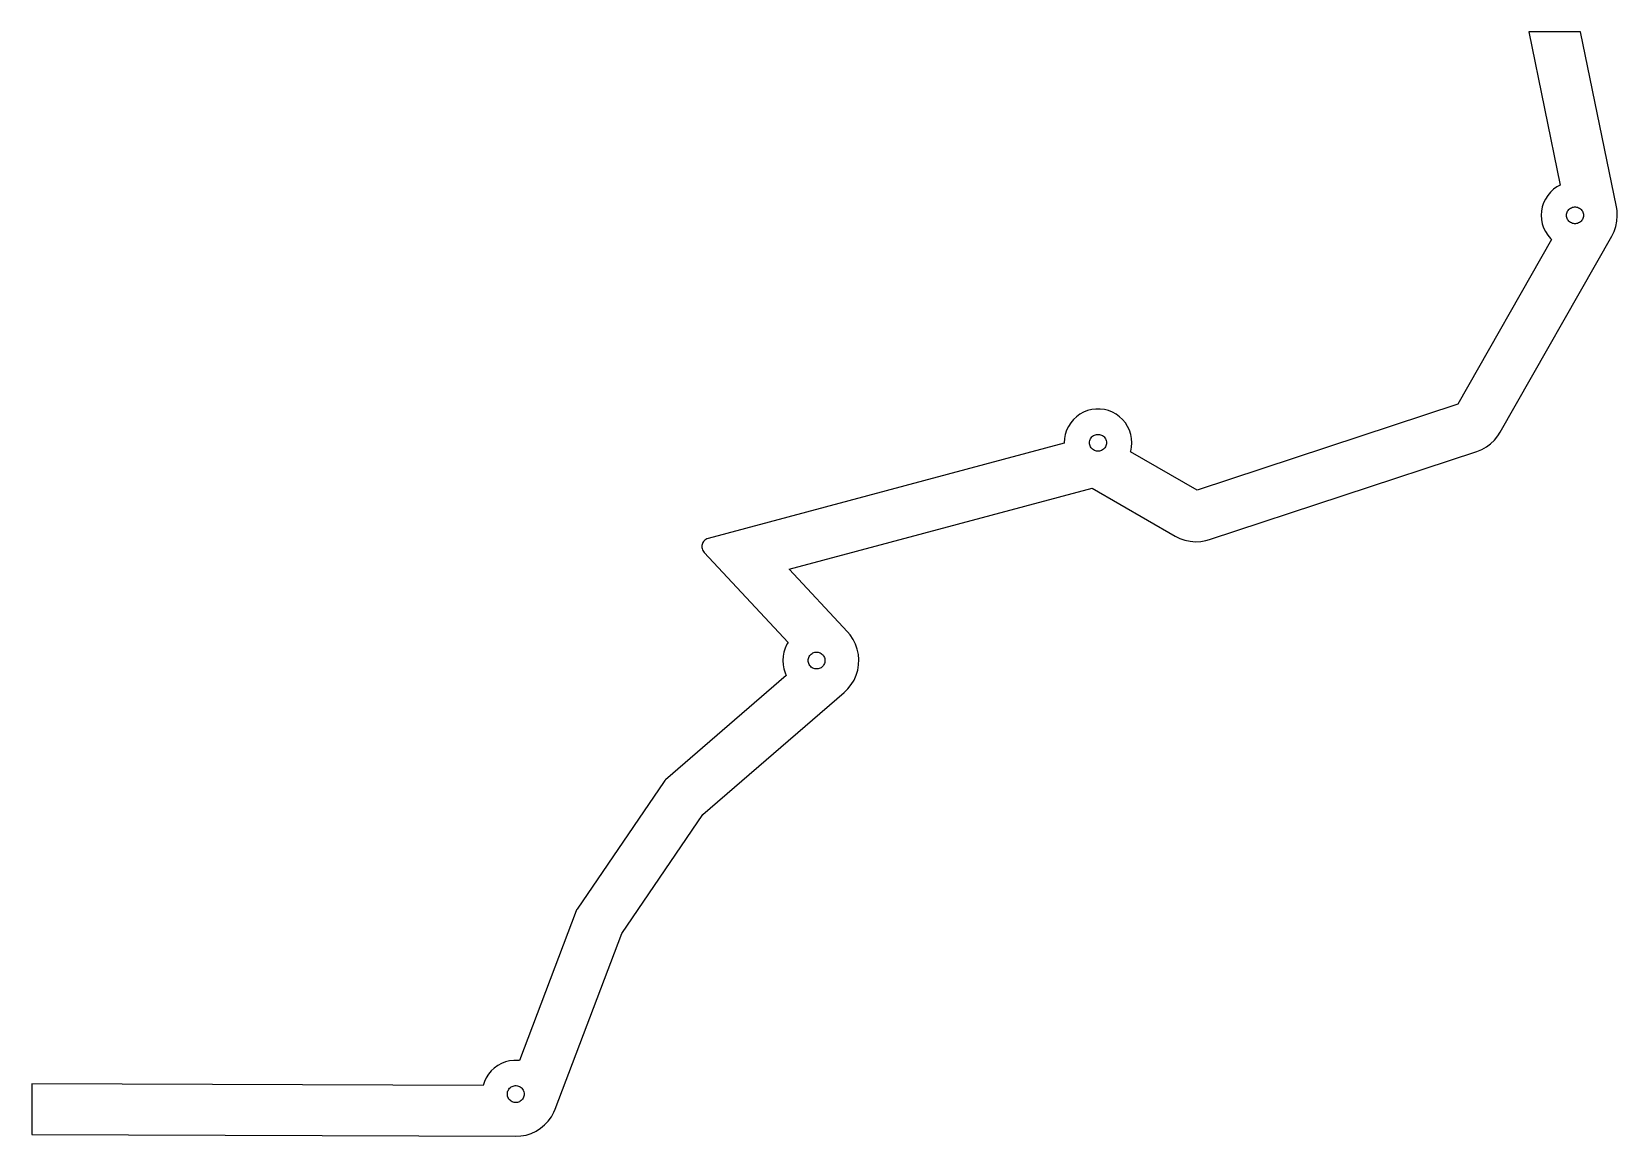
# Model space of a CAD drawing. Header units: metres. Extents: x 0 to 188, y -51 to 80.
import ezdxf

# ---------------------------------------------------------------- set-up
doc = ezdxf.new("R2010")
doc.units = ezdxf.units.M

msp = doc.modelspace()

# ---------------------------------------------------------------- linework, layer by layer
for p, q in [((183.302, 80), (177.178, 80)), ((177.178, 80), (180.89, 61.8478)), ((187.544, 59.2587), (183.302, 80)), ((179.14, 60.184), (178.926, 59.7295)), ((179.409, 60.6081), (179.14, 60.184)), ((179.729, 60.9952), (179.409, 60.6081)), ((180.095, 61.339), (179.729, 60.9952)), ((180.502, 61.6343), (180.095, 61.339)), ((180.89, 61.8478), (180.502, 61.6343)), ((178.677, 58.7583), (178.645, 58.257)), ((178.645, 58.257), (178.677, 57.7557)), ((178.771, 59.2517), (178.677, 58.7583)), ((178.926, 59.7295), (178.771, 59.2517)), ((181.645, 58.257), (181.653, 58.3823)), ((181.653, 58.1317), (181.645, 58.257)), ((181.653, 58.3823), (181.676, 58.5057)), ((181.676, 58.5057), (181.715, 58.6251)), ((181.715, 58.6251), (181.769, 58.7387)), ((181.769, 58.7387), (181.836, 58.8448)), ((181.836, 58.8448), (181.916, 58.9415)), ((181.916, 58.9415), (182.008, 59.0275)), ((182.008, 59.0275), (182.109, 59.1013)), ((182.109, 59.1013), (182.219, 59.1618)), ((182.219, 59.1618), (182.336, 59.208)), ((182.336, 59.208), (182.458, 59.2393)), ((182.458, 59.2393), (182.582, 59.255)), ((182.582, 59.255), (182.708, 59.255)), ((182.708, 59.255), (182.832, 59.2393)), ((182.832, 59.2393), (182.954, 59.208)), ((182.954, 59.208), (183.071, 59.1618)), ((183.071, 59.1618), (183.181, 59.1013)), ((183.181, 59.1013), (183.282, 59.0275)), ((183.282, 59.0275), (183.374, 58.9415)), ((183.374, 58.9415), (183.454, 58.8448)), ((183.454, 58.8448), (183.521, 58.7387)), ((183.521, 58.7387), (183.575, 58.6251)), ((183.575, 58.6251), (183.614, 58.5057)), ((183.614, 58.5057), (183.637, 58.3823)), ((183.637, 58.3823), (183.645, 58.257)), ((183.645, 58.257), (183.637, 58.1317)), ((187.614, 58.8126), (187.544, 59.2587)), ((187.596, 57.5594), (187.644, 58.1854)), ((187.644, 58.1854), (187.614, 58.8126)), ((178.677, 57.7557), (178.771, 57.2622)), ((178.771, 57.2622), (178.926, 56.7845)), ((178.926, 56.7845), (179.14, 56.33)), ((179.14, 56.33), (179.409, 55.9059)), ((181.676, 58.0083), (181.653, 58.1317)), ((181.715, 57.8889), (181.676, 58.0083)), ((181.769, 57.7752), (181.715, 57.8889)), ((181.836, 57.6692), (181.769, 57.7752)), ((181.916, 57.5724), (181.836, 57.6692)), ((182.008, 57.4865), (181.916, 57.5724)), ((182.109, 57.4127), (182.008, 57.4865)), ((182.219, 57.3522), (182.109, 57.4127)), ((182.336, 57.3059), (182.219, 57.3522)), ((182.458, 57.2747), (182.336, 57.3059)), ((182.582, 57.259), (182.458, 57.2747)), ((182.708, 57.259), (182.582, 57.259)), ((182.832, 57.2747), (182.708, 57.259)), ((182.954, 57.3059), (182.832, 57.2747)), ((183.071, 57.3522), (182.954, 57.3059)), ((183.181, 57.4127), (183.071, 57.3522)), ((183.282, 57.4865), (183.181, 57.4127)), ((183.374, 57.5724), (183.282, 57.4865)), ((183.454, 57.6692), (183.374, 57.5724)), ((183.521, 57.7752), (183.454, 57.6692)), ((183.575, 57.8889), (183.521, 57.7752)), ((183.614, 58.0083), (183.575, 57.8889)), ((183.637, 58.1317), (183.614, 58.0083)), ((186.992, 55.7858), (187.267, 56.35)), ((187.267, 56.35), (187.47, 56.9444)), ((187.47, 56.9444), (187.596, 57.5594)), ((179.865, 55.391), (168.773, 35.8809)), ((173.799, 32.5808), (186.992, 55.7858)), ((179.409, 55.9059), (179.729, 55.5188)), ((179.729, 55.5188), (179.865, 55.391)), ((168.773, 35.8809), (137.939, 25.701)), ((123.276, 34.0662), (122.956, 33.6791)), ((123.642, 34.41), (123.276, 34.0662)), ((124.049, 34.7053), (123.642, 34.41)), ((124.489, 34.9473), (124.049, 34.7053)), ((124.956, 35.1322), (124.489, 34.9473)), ((125.442, 35.2571), (124.956, 35.1322)), ((125.941, 35.3201), (125.442, 35.2571)), ((126.443, 35.3201), (125.941, 35.3201)), ((126.941, 35.2571), (126.443, 35.3201)), ((127.428, 35.1322), (126.941, 35.2571)), ((127.895, 34.9473), (127.428, 35.1322)), ((128.335, 34.7053), (127.895, 34.9473)), ((128.742, 34.41), (128.335, 34.7053)), ((129.108, 34.0662), (128.742, 34.41)), ((129.428, 33.6791), (129.108, 34.0662)), ((122.318, 32.3227), (122.224, 31.8293)), ((122.473, 32.8005), (122.318, 32.3227)), ((122.687, 33.255), (122.473, 32.8005)), ((122.956, 33.6791), (122.687, 33.255)), ((125.316, 31.8097), (125.383, 31.9158)), ((125.383, 31.9158), (125.463, 32.0125)), ((125.463, 32.0125), (125.555, 32.0985)), ((125.555, 32.0985), (125.656, 32.1723)), ((125.656, 32.1723), (125.766, 32.2328)), ((125.766, 32.2328), (125.883, 32.279)), ((125.883, 32.279), (126.005, 32.3103)), ((126.005, 32.3103), (126.129, 32.326)), ((126.129, 32.326), (126.255, 32.326)), ((126.255, 32.326), (126.379, 32.3103)), ((126.379, 32.3103), (126.501, 32.279)), ((126.501, 32.279), (126.618, 32.2328)), ((126.618, 32.2328), (126.728, 32.1723)), ((126.728, 32.1723), (126.829, 32.0985)), ((126.829, 32.0985), (126.921, 32.0125)), ((126.921, 32.0125), (127.001, 31.9158)), ((127.001, 31.9158), (127.068, 31.8097)), ((129.697, 33.255), (129.428, 33.6791)), ((129.911, 32.8005), (129.697, 33.255)), ((130.066, 32.3227), (129.911, 32.8005)), ((130.16, 31.8293), (130.066, 32.3227)), ((173.113, 31.6465), (173.511, 32.1322)), ((173.511, 32.1322), (173.799, 32.5808)), ((122.194, 31.2921), (80.0512, 19.9999)), ((122.224, 31.8293), (122.192, 31.328)), ((122.192, 31.328), (122.194, 31.2921)), ((125.192, 31.328), (125.2, 31.4533)), ((125.2, 31.2027), (125.192, 31.328)), ((125.2, 31.4533), (125.223, 31.5767)), ((125.223, 31.0793), (125.2, 31.2027)), ((125.223, 31.5767), (125.262, 31.6961)), ((125.262, 30.9599), (125.223, 31.0793)), ((125.262, 31.6961), (125.316, 31.8097)), ((125.316, 30.8462), (125.262, 30.9599)), ((125.383, 30.7402), (125.316, 30.8462)), ((125.463, 30.6434), (125.383, 30.7402)), ((125.555, 30.5575), (125.463, 30.6434)), ((125.656, 30.4837), (125.555, 30.5575)), ((125.766, 30.4232), (125.656, 30.4837)), ((125.883, 30.3769), (125.766, 30.4232)), ((126.005, 30.3457), (125.883, 30.3769)), ((126.129, 30.33), (126.005, 30.3457)), ((126.255, 30.33), (126.129, 30.33)), ((126.379, 30.3457), (126.255, 30.33)), ((126.501, 30.3769), (126.379, 30.3457)), ((126.618, 30.4232), (126.501, 30.3769)), ((126.728, 30.4837), (126.618, 30.4232)), ((126.829, 30.5575), (126.728, 30.4837)), ((126.921, 30.6434), (126.829, 30.5575)), ((127.001, 30.7402), (126.921, 30.6434)), ((127.068, 30.8462), (127.001, 30.7402)), ((127.068, 31.8097), (127.122, 31.6961)), ((127.122, 30.9599), (127.068, 30.8462)), ((127.122, 31.6961), (127.161, 31.5767)), ((127.161, 31.0793), (127.122, 30.9599)), ((127.161, 31.5767), (127.184, 31.4533)), ((127.184, 31.2027), (127.161, 31.0793)), ((127.184, 31.4533), (127.192, 31.328)), ((127.192, 31.328), (127.184, 31.2027)), ((130.042, 30.2598), (130.066, 30.3332)), ((137.939, 25.701), (130.042, 30.2598)), ((130.066, 30.3332), (130.16, 30.8267)), ((130.192, 31.328), (130.16, 31.8293)), ((130.16, 30.8267), (130.192, 31.328)), ((139.395, 19.8631), (171.02, 30.3041)), ((171.02, 30.3041), (171.602, 30.538)), ((171.602, 30.538), (172.151, 30.843)), ((172.151, 30.843), (172.657, 31.2145)), ((172.657, 31.2145), (173.113, 31.6465)), ((89.6382, 16.3571), (125.486, 25.9624)), ((125.486, 25.9624), (135.327, 20.2808)), ((79.3184, 19.1632), (79.31, 19.0379)), ((79.31, 19.0379), (79.3174, 18.9125)), ((79.3174, 18.9125), (79.3405, 18.7891)), ((79.3424, 19.2865), (79.3184, 19.1632)), ((79.3405, 18.7891), (79.3788, 18.6695)), ((79.3817, 19.4057), (79.3424, 19.2865)), ((79.4356, 19.5192), (79.3817, 19.4057)), ((79.5033, 19.6249), (79.4356, 19.5192)), ((79.5837, 19.7214), (79.5033, 19.6249)), ((79.6756, 19.807), (79.5837, 19.7214)), ((79.7775, 19.8804), (79.6756, 19.807)), ((79.8878, 19.9405), (79.7775, 19.8804)), ((80.0512, 19.9999), (79.8878, 19.9405)), ((135.327, 20.2808), (135.89, 20.0016)), ((135.89, 20.0016), (136.483, 19.7951)), ((136.483, 19.7951), (137.097, 19.6646)), ((137.097, 19.6646), (137.722, 19.6121)), ((137.722, 19.6121), (138.35, 19.6384)), ((138.35, 19.6384), (138.969, 19.7431)), ((138.969, 19.7431), (139.395, 19.8631)), ((79.3788, 18.6695), (79.4318, 18.5557)), ((79.4318, 18.5557), (79.4987, 18.4494)), ((79.4987, 18.4494), (79.5784, 18.3523)), ((79.5784, 18.3523), (89.5147, 7.68794)), ((96.5392, 8.95045), (89.6382, 16.3571)), ((89.5147, 7.68794), (89.3758, 7.46899)), ((96.8615, 8.56778), (96.5392, 8.95045)), ((97.2094, 8.04503), (96.8615, 8.56778)), ((97.489, 7.4828), (97.2094, 8.04503)), ((88.9126, 6.04332), (88.881, 5.54199)), ((89.0067, 6.53674), (88.9126, 6.04332)), ((89.1619, 7.01448), (89.0067, 6.53674)), ((89.3758, 7.46899), (89.1619, 7.01448)), ((91.881, 5.54199), (91.8889, 5.66731)), ((91.8889, 5.66731), (91.9124, 5.79068)), ((91.9124, 5.79068), (91.9512, 5.91011)), ((91.9512, 5.91011), (92.0047, 6.02374)), ((92.0047, 6.02374), (92.072, 6.12978)), ((92.072, 6.12978), (92.152, 6.22653)), ((92.152, 6.22653), (92.2436, 6.3125)), ((92.2436, 6.3125), (92.3452, 6.38631)), ((92.3452, 6.38631), (92.4552, 6.44681)), ((92.4552, 6.44681), (92.572, 6.49304)), ((92.572, 6.49304), (92.6936, 6.52428)), ((92.6936, 6.52428), (92.8182, 6.54001)), ((92.8182, 6.54001), (92.9438, 6.54001)), ((92.9438, 6.54001), (93.0684, 6.52428)), ((93.0684, 6.52428), (93.19, 6.49304)), ((93.19, 6.49304), (93.3068, 6.44681)), ((93.3068, 6.44681), (93.4168, 6.38631)), ((93.4168, 6.38631), (93.5184, 6.3125)), ((93.5184, 6.3125), (93.61, 6.22653)), ((93.61, 6.22653), (93.69, 6.12978)), ((93.69, 6.12978), (93.7573, 6.02374)), ((93.7573, 6.02374), (93.8108, 5.91011)), ((93.8108, 5.91011), (93.8496, 5.79068)), ((93.8496, 5.79068), (93.8731, 5.66731)), ((93.8731, 5.66731), (93.881, 5.54199)), ((97.6959, 6.88997), (97.489, 7.4828)), ((97.8268, 6.27588), (97.6959, 6.88997)), ((97.8798, 5.65021), (97.8268, 6.27588)), ((97.854, 5.02284), (97.8798, 5.65021)), ((89.3026, 3.77058), (75.007, -8.58646)), ((88.881, 5.54199), (88.9126, 5.04066)), ((88.9126, 5.04066), (89.0067, 4.54724)), ((89.0067, 4.54724), (89.1619, 4.0695)), ((89.1619, 4.0695), (89.3026, 3.77058)), ((91.8889, 5.41667), (91.881, 5.54199)), ((91.9124, 5.2933), (91.8889, 5.41667)), ((91.9512, 5.17387), (91.9124, 5.2933)), ((92.0047, 5.06024), (91.9512, 5.17387)), ((92.072, 4.95421), (92.0047, 5.06024)), ((92.152, 4.85745), (92.072, 4.95421)), ((92.2436, 4.77148), (92.152, 4.85745)), ((92.3452, 4.69768), (92.2436, 4.77148)), ((92.4552, 4.63718), (92.3452, 4.69768)), ((92.572, 4.59094), (92.4552, 4.63718)), ((92.6936, 4.55971), (92.572, 4.59094)), ((92.8182, 4.54398), (92.6936, 4.55971)), ((92.9438, 4.54398), (92.8182, 4.54398)), ((93.0684, 4.55971), (92.9438, 4.54398)), ((93.19, 4.59094), (93.0684, 4.55971)), ((93.3068, 4.63718), (93.19, 4.59094)), ((93.4168, 4.69768), (93.3068, 4.63718)), ((93.5184, 4.77148), (93.4168, 4.69768)), ((93.61, 4.85745), (93.5184, 4.77148)), ((93.69, 4.95421), (93.61, 4.85745)), ((93.7573, 5.06024), (93.69, 4.95421)), ((93.8108, 5.17387), (93.7573, 5.06024)), ((93.8496, 5.2933), (93.8108, 5.17387)), ((93.8731, 5.41667), (93.8496, 5.2933)), ((93.881, 5.54199), (93.8731, 5.41667)), ((97.3136, 3.22862), (97.5686, 3.80241)), ((97.5686, 3.80241), (97.7497, 4.40366)), ((97.7497, 4.40366), (97.854, 5.02284)), ((96.1508, 1.75931), (96.5991, 2.19894)), ((96.5991, 2.19894), (96.9887, 2.6913)), ((96.9887, 2.6913), (97.3136, 3.22862)), ((79.4238, -12.6995), (96.1508, 1.75931)), ((74.835, -8.77936), (64.533, -23.8774)), ((74.9121, -8.68027), (74.835, -8.77936)), ((75.007, -8.58646), (74.9121, -8.68027)), ((69.8252, -26.7666), (79.4238, -12.6995)), ((64.4236, -24.0874), (57.7204, -41.8197)), ((64.4753, -23.9729), (64.4236, -24.0874)), ((64.533, -23.8774), (64.4753, -23.9729)), ((61.966, -47.557), (69.8252, -26.7666)), ((54.3731, -43.0508), (54.0529, -43.4379)), ((54.7393, -42.7069), (54.3731, -43.0508)), ((55.1457, -42.4117), (54.7393, -42.7069)), ((55.5859, -42.1697), (55.1457, -42.4117)), ((56.0529, -41.9848), (55.5859, -42.1697)), ((56.5395, -41.8598), (56.0529, -41.9848)), ((57.0378, -41.7969), (56.5395, -41.8598)), ((57.5401, -41.7969), (57.0378, -41.7969)), ((57.7204, -41.8197), (57.5401, -41.7969)), ((53.4209, -44.775), (0, -44.582)), ((0, -44.582), (0, -50.5821)), ((53.5699, -44.3165), (53.4209, -44.775)), ((53.7838, -43.862), (53.5699, -44.3165)), ((54.0529, -43.4379), (53.7838, -43.862)), ((56.56, -45.1044), (56.6516, -45.0185)), ((56.6516, -45.0185), (56.7532, -44.9447)), ((56.7532, -44.9447), (56.8632, -44.8842)), ((56.8632, -44.8842), (56.98, -44.8379)), ((56.98, -44.8379), (57.1016, -44.8067)), ((57.1016, -44.8067), (57.2262, -44.791)), ((57.2262, -44.791), (57.3518, -44.791)), ((57.3518, -44.791), (57.4764, -44.8067)), ((57.4764, -44.8067), (57.598, -44.8379)), ((57.598, -44.8379), (57.7148, -44.8842)), ((57.7148, -44.8842), (57.8248, -44.9447)), ((57.8248, -44.9447), (57.9264, -45.0185)), ((57.9264, -45.0185), (58.0179, -45.1044)), ((56.289, -45.789), (56.2969, -45.6637)), ((56.2969, -45.9143), (56.289, -45.789)), ((56.2969, -45.6637), (56.3204, -45.5403)), ((56.3204, -46.0377), (56.2969, -45.9143)), ((56.3204, -45.5403), (56.3592, -45.4209)), ((56.3592, -46.1571), (56.3204, -46.0377)), ((56.3592, -45.4209), (56.4127, -45.3072)), ((56.4127, -46.2707), (56.3592, -46.1571)), ((56.4127, -45.3072), (56.48, -45.2012)), ((56.48, -46.3768), (56.4127, -46.2707)), ((56.48, -45.2012), (56.56, -45.1044)), ((56.56, -46.4735), (56.48, -46.3768)), ((56.6516, -46.5595), (56.56, -46.4735)), ((56.7532, -46.6333), (56.6516, -46.5595)), ((56.8632, -46.6938), (56.7532, -46.6333)), ((56.98, -46.74), (56.8632, -46.6938)), ((57.1016, -46.7713), (56.98, -46.74)), ((57.2262, -46.787), (57.1016, -46.7713)), ((57.3518, -46.787), (57.2262, -46.787)), ((57.4764, -46.7713), (57.3518, -46.787)), ((57.598, -46.74), (57.4764, -46.7713)), ((57.7148, -46.6938), (57.598, -46.74)), ((57.8248, -46.6333), (57.7148, -46.6938)), ((57.9264, -46.5595), (57.8248, -46.6333)), ((58.0179, -46.4735), (57.9264, -46.5595)), ((58.0179, -45.1044), (58.098, -45.2012)), ((58.098, -46.3768), (58.0179, -46.4735)), ((58.098, -45.2012), (58.1653, -45.3072)), ((58.1653, -46.2707), (58.098, -46.3768)), ((58.1653, -45.3072), (58.2188, -45.4209)), ((58.2188, -46.1571), (58.1653, -46.2707)), ((58.2188, -45.4209), (58.2576, -45.5403)), ((58.2576, -46.0377), (58.2188, -46.1571)), ((58.2576, -45.5403), (58.2811, -45.6637)), ((58.2811, -45.9143), (58.2576, -46.0377)), ((58.2811, -45.6637), (58.289, -45.789)), ((58.289, -45.789), (58.2811, -45.9143)), ((61.13, -48.99), (61.5009, -48.4834)), ((61.5009, -48.4834), (61.8054, -47.9342)), ((61.8054, -47.9342), (61.966, -47.557)), ((0, -50.5821), (57.2709, -50.789)), ((57.8977, -50.7518), (58.5149, -50.6364)), ((58.5149, -50.6364), (59.1128, -50.4445)), ((59.1128, -50.4445), (59.6819, -50.1792)), ((59.6819, -50.1792), (60.2133, -49.8447)), ((60.2133, -49.8447), (60.6985, -49.4462)), ((60.6985, -49.4462), (61.13, -48.99)), ((57.2709, -50.789), (57.8977, -50.7518))]:
    msp.add_line(p, q)

doc.saveas('drawing.dxf')
